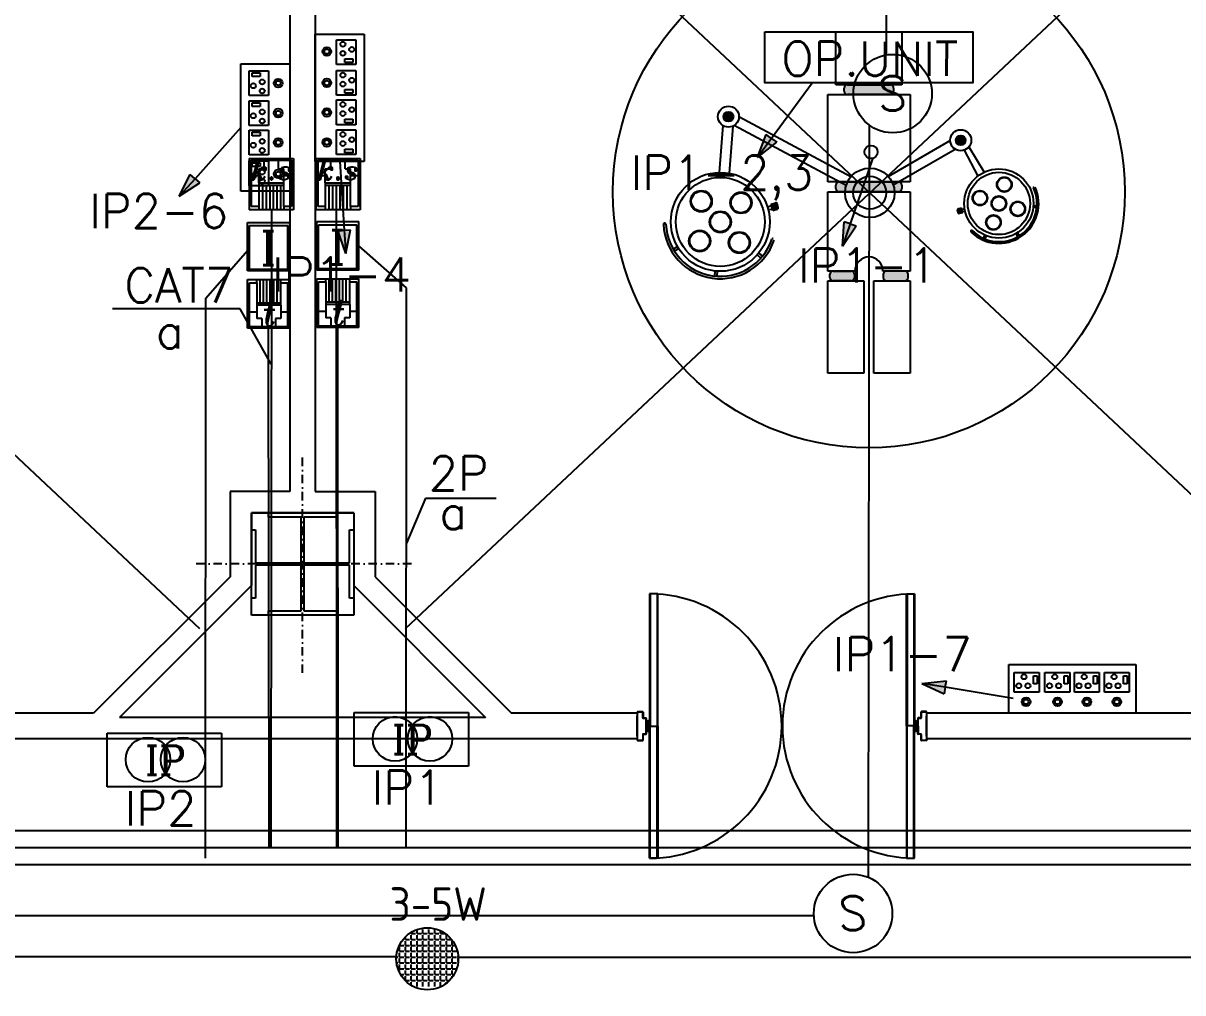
# Model space of a CAD drawing. Header units: inches. Extents: x 567429 to 582707, y 126347 to 133675.
# Drawn here: x 571529 to 572209, y 128789 to 129357 of the extents above; entities that cross this region are included whole.
import ezdxf
from ezdxf.enums import TextEntityAlignment as Align

# ---------------------------------------------------------------- set-up
doc = ezdxf.new("R2010")
doc.units = ezdxf.units.IN
doc.header["$MEASUREMENT"] = 0
doc.linetypes.add('DASHDOT2', pattern=[0.5, 0.25, -0.125, 0, -0.125])
for name, color, linetype in [('COMPUTER', 3, 'Continuous'), ('COMPUTER WIRE', 4, 'Continuous'), ('Door', 1, 'Continuous'), ('ELECT', 3, 'Continuous'), ('FIRE', 3, 'Continuous'), ('FIRE WIRE', 4, 'Continuous'), ('L.C C.T', 5, 'Continuous'), ('mobl', 11, 'Continuous'), ('SOCKET', 3, 'Continuous'), ('SOCKET WIRE', 4, 'Continuous'), ('SOTOON', 2, 'Continuous'), ('SOUND', 3, 'Continuous'), ('SOUND WIRE', 4, 'Continuous'), ('TEL', 3, 'Continuous'), ('TEL WIRE', 4, 'Continuous'), ('wall kanaf', 4, 'Continuous')]:
    doc.layers.add(name, color=color, linetype=linetype)
doc.styles.add('2floorplan$0$style1', font='romans.shx', dxfattribs={"height": 40})
doc.styles.add('ISOCP', font='isocp.shx')
doc.styles.add('ITALICT', font='italict', dxfattribs={"height": 22.5})
doc.styles.add('ROMANC', font='ROMANC.shx')
doc.styles.add('ROMANS', font='romans.shx')

# ---------------------------------------------------------------- blocks, each defined once
blk = doc.blocks.new('trans(IP)')
at = {"layer": 'SOCKET', "color": 3}
for p, q in [((-31.46, -16), (-31.46, 15.5)), ((-31.46, 15.5), (35.54, 15.5)), ((35.54, 15.5), (35.54, -16)), ((35.54, -16), (-31.46, -16))]:
    blk.add_line(p, q, dxfattribs=at)
for centre in [(-7.46, 0), (13.04, 0)]:
    blk.add_circle(centre, 13.04, dxfattribs=at)
at = {"layer": 'SOCKET', "color": 2, "style": 'ROMANC'}
blk.add_text('IP', height=17, dxfattribs=at).set_placement((-9.13, -8.91))
blk = doc.blocks.new('OP.S')
at = {"layer": 'SOCKET', "lineweight": -2, "ltscale": 2}
for p, q in [((-53.79, 0), (53.79, 0)), ((-53.79, -41.25), (-53.79, 0)), ((53.79, 0), (53.79, -41.25)), ((53.79, -41.25), (-53.79, -41.25))]:
    blk.add_line(p, q, dxfattribs=at)
at = {"layer": 'SOCKET', "color": 2, "lineweight": -2, "ltscale": 2}
for p, q in [((-49.21, -6.9), (-28.24, -6.9)), ((-49.21, -23.3), (-49.21, -6.9)), ((-33, -9.48), (-29.88, -9.48)), ((-33, -16.21), (-33, -9.48)), ((-29.88, -9.48), (-29.88, -16.21)), ((-28.24, -6.9), (-28.24, -23.3)), ((-23.19, -6.9), (-2.22, -6.9)), ((-23.19, -23.3), (-23.19, -6.9)), ((-6.97, -9.48), (-3.86, -9.48)), ((-6.97, -16.21), (-6.97, -9.48)), ((-3.86, -9.48), (-3.86, -16.21)), ((-2.22, -6.9), (-2.22, -23.3)), ((1.69, -6.9), (22.66, -6.9)), ((1.69, -23.3), (1.69, -6.9)), ((17.9, -9.48), (21.02, -9.48)), ((17.9, -16.21), (17.9, -9.48)), ((21.02, -9.48), (21.02, -16.21)), ((22.66, -6.9), (22.66, -23.3)), ((27.04, -6.9), (48, -6.9)), ((27.04, -23.3), (27.04, -6.9)), ((43.25, -9.48), (46.36, -9.48)), ((43.25, -16.21), (43.25, -9.48)), ((46.36, -9.48), (46.36, -16.21)), ((48, -6.9), (48, -23.3)), ((-29.88, -16.21), (-33, -16.21)), ((-3.86, -16.21), (-6.97, -16.21)), ((21.02, -16.21), (17.9, -16.21)), ((46.36, -16.21), (43.25, -16.21)), ((-28.24, -23.3), (-49.21, -23.3)), ((-2.22, -23.3), (-23.19, -23.3)), ((22.66, -23.3), (1.69, -23.3)), ((48, -23.3), (27.04, -23.3))]:
    blk.add_line(p, q, dxfattribs=at)
for centre, radius in [((-40.92, -10.38), 2.11), ((-14.9, -10.38), 2.11), ((9.97, -10.38), 2.11), ((35.32, -10.38), 2.11), ((-45.33, -17.95), 2.11), ((-37.65, -17.95), 2.11), ((-19.31, -17.95), 2.11), ((-11.63, -17.95), 2.11), ((5.57, -17.95), 2.11), ((13.25, -17.95), 2.11), ((30.92, -17.95), 2.11), ((38.6, -17.95), 2.11), ((-39.22, -31.56), 3.68), ((-12.65, -31.56), 3.68), ((12.32, -31.56), 3.68), ((37.62, -31.56), 3.68), ((-39.22, -31.56), 2.04), ((-12.64, -31.56), 2.04), ((12.22, -31.56), 2.04), ((37.62, -31.56), 2.04)]:
    blk.add_circle(centre, radius, dxfattribs=at)
blk = doc.blocks.new('FELESH')
at = {"layer": 'ELECT', "ltscale": 5}
for points in [[(5.31, 6.5), (3.03, 7.97), (-0.07, -1.84)], [(5.31, 6.5), (3.03, 7.97), (-0.07, -1.84)], [(5.31, 6.5), (7.58, 5.03), (-0.07, -1.84)], [(5.31, 6.5), (7.58, 5.03), (-0.07, -1.84)]]:
    blk.add_hatch(color=4, dxfattribs=at).paths.add_polyline_path(points)
at = {"layer": 'ELECT', "color": 4, "ltscale": 5}
for p, q in [((20.97, 30.75), (5.31, 6.5)), ((5.31, 6.5), (-0.07, -1.84))]:
    blk.add_line(p, q, dxfattribs=at)
at = {"layer": 'ELECT', "color": 4}
for p, q in [((-0.07, -1.84), (3.03, 7.97)), ((-0.07, -1.84), (7.58, 5.03)), ((-0.07, -1.84), (7.58, 5.03)), ((5.31, 6.5), (3.03, 7.97)), ((5.31, 6.5), (7.58, 5.03))]:
    blk.add_line(p, q, dxfattribs=at)
blk = doc.blocks.new('OP.UNIT')
at = {"layer": 'SOCKET'}
blk.add_lwpolyline([(-0.6092, 0.2991), (0.6092, 0.2991), (0.6092, 0), (-0.6092, 0)], close=True, dxfattribs=at)
at = {"layer": 'SOCKET', "color": 2, "ltscale": 5, "style": 'ROMANS'}
blk.add_text('OP.UNIT', height=0.2, rotation=359.95776, dxfattribs=at).set_placement((0.0056, -0.0178), align=Align.BOTTOM_CENTER)
blk = doc.blocks.new('INTERCOME')
at = {"layer": 'TEL', "ltscale": 7}
for p, q in [((-12.34, -3.65), (12.34, -3.65)), ((-12.34, -32.12), (-12.34, -3.65)), ((-11.21, -31.36), (-11.21, -5.53)), ((-11.21, -5.53), (11.21, -5.53)), ((11.21, -31.36), (11.21, -5.53)), ((12.34, -32.12), (12.34, -3.65)), ((12.34, -32.12), (-12.34, -32.12)), ((11.21, -31.36), (-11.21, -31.36))]:
    blk.add_line(p, q, dxfattribs=at)
at = {"layer": 'TEL', "color": 2, "ltscale": 7, "style": 'ROMANC'}
blk.add_text('I', height=20, dxfattribs=at).set_placement((-0.22, -18.73), align=Align.MIDDLE)
blk = doc.blocks.new('TEL SOCKET')
at = {"layer": 'TEL', "ltscale": 7}
for p, q in [((-12.09, -5.98), (12.09, -5.98)), ((-12.09, -33.87), (-12.09, -5.98)), ((-6.87, -7.82), (-6.87, -5.98)), ((6.9, -7.82), (6.9, -5.98)), ((12.09, -33.87), (12.09, -5.98)), ((-10.98, -33.13), (-10.98, -7.82)), ((-10.98, -7.82), (-6.87, -7.82)), ((-6.87, -7.82), (-6.87, -28.41)), ((6.9, -7.82), (10.98, -7.82)), ((6.91, -20.71), (6.9, -7.82)), ((10.98, -33.13), (10.98, -7.82)), ((-6.87, -19.24), (6.91, -19.24)), ((-6.87, -24.69), (-10.98, -24.69)), ((6.91, -20.71), (-6.87, -20.71)), ((6.91, -20.71), (6.91, -28.41)), ((10.98, -24.7), (6.91, -24.7)), ((10.98, -33.13), (-10.98, -33.13)), ((-3.94, -28.41), (-6.87, -28.41)), ((-3.94, -28.41), (-3.94, -33.13)), ((6.91, -28.41), (3.94, -28.41)), ((3.94, -28.41), (3.94, -33.13)), ((12.09, -33.87), (-12.09, -33.87))]:
    blk.add_line(p, q, dxfattribs=at)
at = {"layer": 'TEL', "color": 30, "ltscale": 7}
for p, q in [((-4.92, -19.24), (-4.92, -5.98)), ((-2.96, -19.24), (-2.96, -5.98)), ((-1.01, -19.24), (-1.01, -5.98)), ((0.95, -19.24), (0.95, -5.98)), ((2.9, -19.24), (2.9, -5.98)), ((4.86, -19.24), (4.86, -5.98))]:
    blk.add_line(p, q, dxfattribs=at)
at = {"layer": 'TEL', "color": 2, "ltscale": 7, "style": 'ITALICT'}
blk.add_text('t', height=14, dxfattribs=at).set_placement((-0.12, -25.67), align=Align.MIDDLE)
blk = doc.blocks.new('SPEAKER 3-5 W')
at = {"layer": 'SOUND', "color": 30, "lineweight": -2}
for p, q in [((-4.43, 6.16), (-4.32, 6.16)), ((-3.93, 6.16), (-3.93, 6.5)), ((-3.93, 6.16), (-2.89, 6.16)), ((-3.93, 4.73), (-3.93, 5.77)), ((-2.49, 6.16), (-2.49, 7.17)), ((-2.49, 6.16), (-1.45, 6.16)), ((-2.49, 4.73), (-2.49, 5.77)), ((-1.06, 6.16), (-1.06, 7.21)), ((-1.06, 6.16), (-0.01, 6.16)), ((-1.06, 4.73), (-1.06, 5.77)), ((0.38, 6.16), (0.38, 7.21)), ((0.38, 6.16), (1.42, 6.16)), ((0.38, 4.73), (0.38, 5.77)), ((1.82, 6.16), (1.82, 7.21)), ((1.82, 6.16), (2.86, 6.16)), ((1.82, 4.73), (1.82, 5.77)), ((3.25, 6.16), (3.25, 6.86)), ((3.25, 6.16), (4.3, 6.16)), ((3.25, 4.73), (3.25, 5.77)), ((4.69, 4.73), (4.69, 5.77)), ((-6.8, 3.29), (-6.8, 3.37)), ((-6.8, 3.29), (-5.76, 3.29)), ((-6.8, 1.86), (-6.8, 2.9)), ((-5.94, 4.73), (-5.76, 4.73)), ((-5.37, 4.73), (-5.37, 5.37)), ((-5.37, 4.73), (-4.32, 4.73)), ((-5.37, 3.29), (-5.37, 4.34)), ((-5.37, 3.29), (-4.32, 3.29)), ((-5.37, 1.86), (-5.37, 2.9)), ((-3.93, 4.73), (-2.89, 4.73)), ((-3.93, 3.29), (-3.93, 4.34)), ((-3.93, 3.29), (-2.89, 3.29)), ((-3.93, 1.86), (-3.93, 2.9)), ((-2.49, 4.73), (-1.45, 4.73)), ((-2.49, 3.29), (-2.49, 4.34)), ((-2.49, 3.29), (-1.45, 3.29)), ((-2.49, 1.86), (-2.49, 2.9)), ((-1.06, 4.73), (-0.01, 4.73)), ((-1.06, 3.29), (-1.06, 4.34)), ((-1.06, 3.29), (-0.01, 3.29)), ((-1.06, 1.86), (-1.06, 2.9)), ((0.38, 4.73), (1.42, 4.73)), ((0.38, 3.29), (0.38, 4.34)), ((0.38, 3.29), (1.42, 3.29)), ((0.38, 1.86), (0.38, 2.9)), ((1.82, 4.73), (2.86, 4.73)), ((1.82, 3.29), (1.82, 4.34)), ((1.82, 3.29), (2.86, 3.29)), ((1.82, 1.86), (1.82, 2.9)), ((3.25, 4.73), (4.3, 4.73)), ((3.25, 3.29), (3.25, 4.34)), ((3.25, 3.29), (4.3, 3.29)), ((3.25, 1.86), (3.25, 2.9)), ((4.69, 4.73), (5.73, 4.73)), ((4.69, 3.29), (4.69, 4.34)), ((4.69, 3.29), (5.73, 3.29)), ((4.69, 1.86), (4.69, 2.9)), ((6.12, 3.29), (6.12, 4.34)), ((6.12, 3.29), (6.84, 3.29)), ((6.12, 1.86), (6.12, 2.9)), ((-7.58, 0.42), (-7.19, 0.42)), ((-7.36, 1.86), (-7.19, 1.86)), ((-6.8, 1.86), (-5.76, 1.86)), ((-6.8, 0.42), (-6.8, 1.46)), ((-6.8, 0.42), (-5.76, 0.42)), ((-6.8, -1.02), (-6.8, 0.03)), ((-5.37, 1.86), (-4.32, 1.86)), ((-5.37, 0.42), (-5.37, 1.46)), ((-5.37, 0.42), (-4.32, 0.42)), ((-5.37, -1.02), (-5.37, 0.03)), ((-3.93, 1.86), (-2.89, 1.86)), ((-3.93, 0.42), (-3.93, 1.46)), ((-3.93, 0.42), (-2.89, 0.42)), ((-3.93, -1.02), (-3.93, 0.03)), ((-2.49, 1.86), (-1.45, 1.86)), ((-2.49, 0.42), (-2.49, 1.46)), ((-2.49, 0.42), (-1.45, 0.42)), ((-2.49, -1.02), (-2.49, 0.03)), ((-1.06, 1.86), (-0.01, 1.86)), ((-1.06, 0.42), (-1.06, 1.46)), ((-1.06, 0.42), (-0.01, 0.42)), ((-1.06, -1.02), (-1.06, 0.03)), ((0.38, 1.86), (1.42, 1.86)), ((0.38, 0.42), (0.38, 1.46)), ((0.38, 0.42), (1.42, 0.42)), ((0.38, -1.02), (0.38, 0.03)), ((1.82, 1.86), (2.86, 1.86)), ((1.82, 0.42), (1.82, 1.46)), ((1.82, 0.42), (2.86, 0.42)), ((1.82, -1.02), (1.82, 0.03)), ((3.25, 1.86), (4.3, 1.86)), ((3.25, 0.42), (3.25, 1.46)), ((3.25, 0.42), (4.3, 0.42)), ((3.25, -1.02), (3.25, 0.03)), ((4.69, 1.86), (5.73, 1.86)), ((4.69, 0.42), (4.69, 1.46)), ((4.69, 0.42), (5.73, 0.42)), ((4.69, -1.02), (4.69, 0.03)), ((6.12, 1.86), (7.17, 1.86)), ((6.12, 0.42), (6.12, 1.46)), ((6.12, 0.42), (7.17, 0.42)), ((6.12, -1.02), (6.12, 0.03)), ((7.56, 0.42), (7.56, 0.69)), ((7.56, 0.42), (7.58, 0.42)), ((7.56, -0.69), (7.56, 0.03)), ((-7.52, -1.02), (-7.19, -1.02)), ((-6.8, -1.02), (-5.76, -1.02)), ((-6.8, -2.45), (-6.8, -1.41)), ((-6.8, -2.45), (-5.76, -2.45)), ((-5.37, -1.02), (-4.32, -1.02)), ((-5.37, -2.45), (-5.37, -1.41)), ((-5.37, -2.45), (-4.32, -2.45)), ((-3.93, -1.02), (-2.89, -1.02)), ((-3.93, -2.45), (-3.93, -1.41)), ((-3.93, -2.45), (-2.89, -2.45)), ((-2.49, -1.02), (-1.45, -1.02)), ((-2.49, -2.45), (-2.49, -1.41)), ((-2.49, -2.45), (-1.45, -2.45)), ((-1.06, -1.02), (-0.01, -1.02)), ((-1.06, -2.45), (-1.06, -1.41)), ((-1.06, -2.45), (-0.01, -2.45)), ((0.38, -1.02), (1.42, -1.02)), ((0.38, -2.45), (0.38, -1.41)), ((0.38, -2.45), (1.42, -2.45)), ((1.82, -1.02), (2.86, -1.02)), ((1.82, -2.45), (1.82, -1.41)), ((1.82, -2.45), (2.86, -2.45)), ((3.25, -1.02), (4.3, -1.02)), ((3.25, -2.45), (3.25, -1.41)), ((3.25, -2.45), (4.3, -2.45)), ((4.69, -1.02), (5.73, -1.02)), ((4.69, -2.45), (4.69, -1.41)), ((4.69, -2.45), (5.73, -2.45)), ((6.12, -1.02), (7.17, -1.02)), ((6.12, -2.45), (6.12, -1.41)), ((6.12, -2.45), (7.17, -2.45)), ((-6.8, -3.37), (-6.8, -2.85)), ((-6.52, -3.89), (-5.76, -3.89)), ((-5.37, -3.89), (-5.37, -2.85)), ((-5.37, -3.89), (-4.32, -3.89)), ((-5.37, -5.33), (-5.37, -4.28)), ((-5.37, -5.33), (-4.32, -5.33)), ((-3.93, -3.89), (-3.93, -2.85)), ((-3.93, -3.89), (-2.89, -3.89)), ((-3.93, -5.33), (-3.93, -4.28)), ((-3.93, -5.33), (-2.89, -5.33)), ((-2.49, -3.89), (-2.49, -2.85)), ((-2.49, -3.89), (-1.45, -3.89)), ((-2.49, -5.33), (-2.49, -4.28)), ((-2.49, -5.33), (-1.45, -5.33)), ((-1.06, -3.89), (-1.06, -2.85)), ((-1.06, -3.89), (-0.01, -3.89)), ((-1.06, -5.33), (-1.06, -4.28)), ((-1.06, -5.33), (-0.01, -5.33)), ((0.38, -3.89), (0.38, -2.85)), ((0.38, -3.89), (1.42, -3.89)), ((0.38, -5.33), (0.38, -4.28)), ((0.38, -5.33), (1.42, -5.33)), ((1.82, -3.89), (1.82, -2.85)), ((1.82, -3.89), (2.86, -3.89)), ((1.82, -5.33), (1.82, -4.28)), ((1.82, -5.33), (2.86, -5.33)), ((3.25, -3.89), (3.25, -2.85)), ((3.25, -3.89), (4.3, -3.89)), ((3.25, -5.33), (3.25, -4.28)), ((3.25, -5.33), (4.3, -5.33)), ((4.69, -3.89), (4.69, -2.85)), ((4.69, -3.89), (5.73, -3.89)), ((4.69, -5.33), (4.69, -4.28)), ((4.69, -5.33), (5.41, -5.33)), ((6.12, -3.89), (6.12, -2.85)), ((6.12, -3.89), (6.52, -3.89)), ((6.12, -4.49), (6.12, -4.28)), ((-3.93, -6.5), (-3.93, -5.72)), ((-2.49, -6.76), (-2.49, -5.72)), ((-1.06, -6.76), (-1.06, -5.72)), ((0.38, -6.76), (0.38, -5.72)), ((1.82, -6.76), (1.82, -5.72)), ((3.25, -6.76), (3.25, -5.72)), ((4.69, -5.97), (4.69, -5.72))]:
    blk.add_line(p, q, dxfattribs=at)
at = {"layer": 'SOUND', "color": 3, "lineweight": -2}
blk.add_ellipse((0, 0), major_axis=(-5.37, 5.37), ratio=1, start_param=3.926991, end_param=10.210176, dxfattribs=at)
at = {"layer": 'SOUND', "color": 2, "style": 'ISOCP'}
blk.add_text('3-5W', height=8.226, dxfattribs=at).set_placement((2.66, 13.42), align=Align.MIDDLE)
blk = doc.blocks.new('KEY.S')
at = {"layer": 'COMPUTER', "ltscale": 200}
for p, q in [((-35.1, 81), (-35.1, 0)), ((-35.1, 81), (35.1, 81)), ((-31.9, 78.8), (31.9, 78.8)), ((-31.9, 78.8), (-31.9, 5.4)), ((-11.4, 65.1), (-11.4, 78.8)), ((11.4, 65.1), (11.4, 78.8)), ((31.9, 78.8), (31.9, 5.4)), ((35.1, 81), (35.1, 0)), ((-20.1, 42.8), (-20.1, 65.1)), ((-20.1, 65.1), (-11.4, 65.1)), ((11.4, 65.1), (19.9, 65.1)), ((19.9, 5.4), (19.9, 65.1)), ((-31.9, 54.3), (-20.1, 54.3)), ((-20.1, 42.8), (-20, 5.4)), ((-20.1, 42.8), (19.9, 42.8)), ((19.9, 38.5), (-20.1, 38.5)), ((19.9, 54.3), (31.9, 54.3)), ((35.1, 0), (-35.1, 0)), ((-20, 5.4), (-31.9, 5.4)), ((-20, 5.4), (-20, 0)), ((31.9, 5.4), (19.9, 5.4)), ((19.9, 5.4), (19.9, 0))]:
    blk.add_line(p, q, dxfattribs=at)
at = {"layer": 'COMPUTER', "color": 30}
for p, q in [((-14.1, 38.5), (-14.1, 0)), ((-8.4, 38.5), (-8.4, 0)), ((-2.7, 38.5), (-2.7, 0)), ((2.9, 38.5), (2.9, 0)), ((8.6, 38.5), (8.6, 0)), ((14.3, 38.5), (14.3, 0))]:
    blk.add_line(p, q, dxfattribs=at)
at = {"layer": 'COMPUTER', "color": 2, "style": 'ITALICT'}
blk.add_text('k.s', height=30.48, dxfattribs=at).set_placement((-0.5, 62.6), align=Align.MIDDLE)
blk = doc.blocks.new('S&H')
at = {"layer": 'FIRE'}
blk.add_circle((0, 0), 22.99, dxfattribs=at)
at = {"layer": 'FIRE', "color": 2, "style": 'ROMANS'}
blk.add_text('S', height=20, dxfattribs=at).set_placement((-0.14, 0.2), align=Align.MIDDLE)

msp = doc.modelspace()

# ---------------------------------------------------------------- hatches: boundary and pattern name
at = {"layer": 'mobl'}
h = msp.add_hatch(color=15, dxfattribs=at)
h.paths.add_polyline_path([(572047.9, 129208.09, -0.414214), (572045.97, 129206.16), (572035.34, 129206.16, -0.414214), (572033.41, 129208.09), (572033.41, 129210.03, -0.414214), (572035.34, 129211.96), (572045.97, 129211.96, -0.414214), (572047.9, 129210.03)])
h.paths.add_polyline_path([(572016.51, 129210.03), (572016.51, 129208.09, -0.414214), (572014.58, 129206.16), (572003.95, 129206.16, -0.414214), (572002.02, 129208.09), (572002.02, 129210.03, -0.414214), (572003.95, 129211.96), (572014.58, 129211.96, -0.414214)])
h.paths.add_polyline_path([(572044.28, 129260.26, -0.414214), (572042.35, 129258.33), (572007.57, 129258.33, -0.414214), (572005.64, 129260.26), (572005.64, 129262.2, -0.414214), (572007.57, 129264.13), (572042.35, 129264.13, -0.414214), (572044.28, 129262.2)])
h.paths.add_polyline_path([(572039.45, 129317.26, -0.414214), (572037.52, 129315.33), (572012.4, 129315.33, -0.414214), (572010.47, 129317.26), (572010.47, 129319.19, -0.414214), (572012.4, 129321.13), (572037.52, 129321.13, -0.414214), (572039.45, 129319.19)])
for points in [[(571943.67, 129299.74, -1), (571941.61, 129305.08, -1)], [(572079.8, 129285.91, -1), (572077.74, 129291.26, -1)], [(572084.77, 129234.9, -0.450393), (572084.82, 129235.71, -0.343104), (572085.48, 129235.63, 0.830172), (572121.5, 129260.67, -0.343104), (572121.66, 129261.32, -0.450393), (572122.43, 129261.07, -0.829703)], [(571968.67, 129247.5), (571967.61, 129251.22), (571970.18, 129251.95, -0.387688), (571971.11, 129251.48, -0.022855), (571971.14, 129251.42), (571971.77, 129249.19, -0.414214), (571971.24, 129248.23)], [(572077.92, 129245.71, -0.36251), (572077.31, 129246.05, -0.044953), (572077.28, 129246.14), (572076.98, 129247.73, -0.50005), (572077.56, 129248.37, 0.071108), (572077.41, 129248.37), (572079.25, 129248.72), (572079.75, 129246.06)], [(571904.56, 129239.28, -0.450393), (571905.39, 129240.08, -0.343104), (571906.01, 129239.36, 0.830172), (571968.05, 129230.52, -0.343104), (571968.85, 129231.04, -0.450393), (571969.42, 129230.04, -0.829703)]]:
    msp.add_hatch(color=15, dxfattribs=at).paths.add_polyline_path(points)
h = msp.add_hatch(color=15, dxfattribs=at)
h.paths.add_polyline_path([(572102.75, 129266.72, -1), (572105.92, 129258.52, -1)])
h.paths.add_polyline_path([(572105.8, 129258.83, 1.000002), (572102.87, 129266.4, 1.000002)], flags=16)
h = msp.add_hatch(color=15, dxfattribs=at)
h.paths.add_polyline_path([(571928.93, 129247, -1), (571924.41, 129258.72, -1)])
h.paths.add_polyline_path([(571924.58, 129258.27, 1), (571928.76, 129247.45, 1)], flags=16)
h = msp.add_hatch(color=15, dxfattribs=at)
h.paths.add_polyline_path([(571952.23, 129246.08, -1), (571947.71, 129257.79, -1)])
h.paths.add_polyline_path([(571947.88, 129257.34, 1), (571952.06, 129246.53, 1)], flags=16)
h = msp.add_hatch(color=15, dxfattribs=at)
h.paths.add_polyline_path([(572088.47, 129258.81, -1), (572091.64, 129250.61, -1)])
h.paths.add_polyline_path([(572091.51, 129250.93, 1.000002), (572088.59, 129258.5, 1.000002)], flags=16)
h = msp.add_hatch(color=15, dxfattribs=at)
h.paths.add_polyline_path([(572092.89, 129230.79, -0.011368), (572091.96, 129231.19), (572092.8, 129233.03, 0.012506), (572093.73, 129232.64)])
h.paths.add_polyline_path([(572113.08, 129232.67, -0.010607), (572112.27, 129232.18), (572111.22, 129233.92, 0.011668), (572112.03, 129234.41)])
h.paths.add_polyline_path([(572121.31, 129249.29, 0.012506), (572121.4, 129250.3), (572123.42, 129250.18, -0.011368), (572123.34, 129249.17)])
h = msp.add_hatch(color=15, dxfattribs=at)
h.paths.add_polyline_path([(572099.56, 129255.63, -1), (572102.73, 129247.42, -1)])
h.paths.add_polyline_path([(572102.61, 129247.74, 1.000002), (572099.68, 129255.31, 1.000002)], flags=16)
h = msp.add_hatch(color=15, dxfattribs=at)
h.paths.add_polyline_path([(572110.65, 129252.44, -1), (572113.82, 129244.24, -1)])
h.paths.add_polyline_path([(572113.7, 129244.55, 1.000002), (572110.78, 129252.12, 1.000002)], flags=16)
h = msp.add_hatch(color=15, dxfattribs=at)
h.paths.add_polyline_path([(571940.12, 129234.89, -1), (571935.6, 129246.61, -1)])
h.paths.add_polyline_path([(571935.77, 129246.16, 1), (571939.95, 129235.34, 1)], flags=16)
h = msp.add_hatch(color=15, dxfattribs=at)
h.paths.add_polyline_path([(572096.37, 129244.53, -1), (572099.54, 129236.33, -1)])
h.paths.add_polyline_path([(572099.42, 129236.65, 1.000002), (572096.5, 129244.22, 1.000002)], flags=16)
h = msp.add_hatch(color=15, dxfattribs=at)
h.paths.add_polyline_path([(571928.01, 129223.7, -1), (571923.48, 129235.42, -1)])
h.paths.add_polyline_path([(571923.66, 129234.97, 1), (571927.83, 129224.15, 1)], flags=16)
h = msp.add_hatch(color=15, dxfattribs=at)
h.paths.add_polyline_path([(571951.31, 129222.78, -1), (571946.78, 129234.49, -1)])
h.paths.add_polyline_path([(571946.96, 129234.04, 1), (571951.13, 129223.23, 1)], flags=16)
h = msp.add_hatch(color=15, dxfattribs=at)
h.paths.add_polyline_path([(571959.44, 129221.4, 0.012506), (571960.38, 129222.5), (571962.63, 129220.68, -0.011368), (571961.69, 129219.57)])
h.paths.add_polyline_path([(571934.94, 129211.91, 0.011668), (571936.29, 129211.81), (571936.07, 129208.92, -0.010607), (571934.72, 129209.02)])
h.paths.add_polyline_path([(571911.04, 129223.5, -0.011368), (571910.29, 129224.74), (571912.79, 129226.19, 0.012506), (571913.55, 129224.96)])

# ---------------------------------------------------------------- linework, layer by layer
at = {"layer": 'COMPUTER', "color": 30, "ltscale": 7}
for p, q in [((571656.4, 129189.86), (571581.54, 129189.86)), ((571674.64, 129157.45), (571656.4, 129189.86))]:
    msp.add_line(p, q, dxfattribs=at)
at = {"layer": 'COMPUTER WIRE'}
for p, q in [((571674.73, 129247.81), (571674.38, 128874)), ((571712.69, 129247.81), (571712.87, 128874))]:
    msp.add_line(p, q, dxfattribs=at)
at = {"layer": 'Door', "color": 15, "ltscale": 8}
for p, q in [((571896.41, 129022.71), (571896.41, 128945.29)), ((571901.18, 129022.71), (571896.41, 129022.71)), ((571896.84, 129022.71), (571896.84, 128945.29)), ((571900.76, 129022.71), (571900.76, 128945.29)), ((571901.18, 128945.29), (571901.18, 129022.71)), ((572046.91, 128945.34), (572046.91, 129022.77)), ((572046.91, 129022.77), (572051.68, 129022.77)), ((572047.34, 129022.77), (572047.34, 128945.34)), ((572051.26, 129022.77), (572051.26, 128945.34)), ((572051.68, 129022.77), (572051.68, 128945.34)), ((571896.41, 128945.29), (571901.18, 128945.29)), ((571896.41, 128867.87), (571896.41, 128945.29)), ((571896.41, 128945.29), (571901.18, 128945.29)), ((571896.84, 128867.87), (571896.84, 128945.29)), ((571900.76, 128867.87), (571900.76, 128945.29)), ((571901.18, 128945.29), (571901.18, 128867.87)), ((572051.68, 128945.34), (572046.91, 128945.34)), ((572051.68, 128945.34), (572046.91, 128945.34)), ((572046.91, 128945.34), (572046.91, 128867.92)), ((572047.34, 128867.92), (572047.34, 128945.34)), ((572051.26, 128867.92), (572051.26, 128945.34)), ((572051.68, 128867.92), (572051.68, 128945.34)), ((571901.18, 128867.87), (571896.41, 128867.87)), ((572046.91, 128867.92), (572051.68, 128867.92))]:
    msp.add_line(p, q, dxfattribs=at)
at = {"layer": 'Door', "color": 15}
for p, q in [((571889.2, 128952.81), (571889.2, 128953.45)), ((571889.38, 128952.81), (571889.2, 128952.81)), ((571889.2, 128939.29), (571889.2, 128951.29)), ((571889.38, 128953.45), (571889.38, 128952.81)), ((571889.47, 128953.72), (571892.32, 128953.72)), ((571892.32, 128953.54), (571889.47, 128953.54)), ((571892.41, 128950.1), (571892.41, 128953.45)), ((571892.59, 128953.45), (571892.59, 128950.1)), ((572055.5, 128953.5), (572055.5, 128950.15)), ((572055.68, 128950.15), (572055.68, 128953.5)), ((572058.62, 128953.77), (572055.77, 128953.77)), ((572055.77, 128953.59), (572058.62, 128953.59)), ((572058.72, 128953.5), (572058.72, 128952.87)), ((572058.72, 128952.87), (572058.9, 128952.87)), ((572058.72, 128939.29), (572058.72, 128951.29)), ((572058.9, 128952.87), (572058.9, 128953.5)), ((571892.68, 128950.01), (571894.23, 128950.01)), ((571894.23, 128949.83), (571892.68, 128949.83)), ((571894.32, 128945.24), (571894.32, 128949.74)), ((571894.32, 128945.24), (571894.32, 128940.74)), ((571894.5, 128949.74), (571894.5, 128945.24)), ((571894.5, 128940.74), (571894.5, 128945.24)), ((571896.76, 128948.15), (571895.21, 128948.15)), ((572051.33, 128948.21), (572052.88, 128948.21)), ((572053.59, 128949.79), (572053.59, 128945.29)), ((572053.59, 128940.79), (572053.59, 128945.29)), ((572053.77, 128945.29), (572053.77, 128949.79)), ((572053.77, 128945.29), (572053.77, 128940.79)), ((572055.41, 128950.06), (572053.87, 128950.06)), ((572053.87, 128949.88), (572055.41, 128949.88)), ((571889.38, 128937.66), (571889.2, 128937.66)), ((571889.2, 128937.66), (571889.2, 128937.02)), ((571889.38, 128937.02), (571889.38, 128937.66)), ((571892.32, 128936.93), (571889.47, 128936.93)), ((571889.47, 128936.75), (571892.32, 128936.75)), ((571892.41, 128940.37), (571892.41, 128937.02)), ((571892.59, 128937.02), (571892.59, 128940.37)), ((571894.23, 128940.64), (571892.68, 128940.64)), ((571892.68, 128940.46), (571894.23, 128940.46)), ((571896.76, 128942.43), (571895.21, 128942.43)), ((571895.99, 128941.65), (571895.99, 128943.2)), ((572051.33, 128942.48), (572052.88, 128942.48)), ((572052.11, 128941.7), (572052.11, 128943.25)), ((572053.87, 128940.7), (572055.41, 128940.7)), ((572055.41, 128940.52), (572053.87, 128940.52)), ((572055.5, 128937.08), (572055.5, 128940.43)), ((572055.68, 128940.43), (572055.68, 128937.08)), ((572055.77, 128936.99), (572058.62, 128936.99)), ((572058.62, 128936.8), (572055.77, 128936.8)), ((572058.72, 128937.08), (572058.72, 128937.71)), ((572058.72, 128937.71), (572058.9, 128937.71)), ((572058.9, 128937.71), (572058.9, 128937.08))]:
    msp.add_line(p, q, dxfattribs=at)
at = {"layer": 'Door', "color": 15, "linetype": 'Continuous', "ltscale": 100}
for p, q in [((571894.5, 128947.41), (571895.56, 128947.41)), ((571894.5, 128943.17), (571894.5, 128947.41)), ((571894.61, 128947.3), (571895.46, 128947.3)), ((571894.61, 128943.27), (571894.61, 128947.3)), ((571895.46, 128947.3), (571895.46, 128943.27)), ((571895.56, 128947.41), (571895.56, 128942.43)), ((571895.56, 128947.41), (571895.78, 128947.41)), ((571895.56, 128947.41), (571895.56, 128943.17)), ((571895.78, 128947.41), (571895.78, 128942.79)), ((571895.88, 128942.84), (571895.88, 128947.74)), ((571895.99, 128948.93), (571895.99, 128947.38)), ((571896.09, 128942.84), (571896.09, 128947.74)), ((571896.2, 128945.02), (571896.2, 128947.79)), ((571896.41, 128945.02), (571896.2, 128945.02)), ((571896.41, 128948.15), (571896.41, 128945.02)), ((572051.68, 128948.21), (572051.68, 128945.08)), ((572051.68, 128945.08), (572051.9, 128945.08)), ((572051.9, 128945.08), (572051.9, 128947.84)), ((572052, 128942.89), (572052, 128947.8)), ((572052.11, 128948.99), (572052.11, 128947.44)), ((572052.21, 128942.89), (572052.21, 128947.8)), ((572052.32, 128947.46), (572052.32, 128942.85)), ((572052.53, 128947.46), (572052.32, 128947.46)), ((572052.53, 128947.46), (572052.53, 128942.48)), ((572053.59, 128947.46), (572052.53, 128947.46)), ((572052.53, 128947.46), (572052.53, 128943.22)), ((572053.49, 128947.36), (572052.64, 128947.36)), ((572052.64, 128947.36), (572052.64, 128943.33)), ((572053.49, 128943.33), (572053.49, 128947.36)), ((572053.59, 128943.22), (572053.59, 128947.46)), ((571895.56, 128943.17), (571894.5, 128943.17)), ((571895.46, 128943.27), (571894.61, 128943.27)), ((572052.53, 128943.22), (572053.59, 128943.22)), ((572052.64, 128943.33), (572053.49, 128943.33))]:
    msp.add_line(p, q, dxfattribs=at)
at = {"layer": 'Door', "color": 15, "ltscale": 8}
for centre, radius in [((571895.99, 128948.15), 0.424), ((571895.99, 128948.16), 0.298), ((572052.11, 128948.21), 0.424), ((572052.11, 128948.21), 0.298), ((571895.99, 128942.43), 0.424), ((571895.99, 128942.42), 0.298), ((572052.11, 128942.48), 0.424), ((572052.11, 128942.47), 0.298)]:
    msp.add_circle(centre, radius, dxfattribs=at)
at = {"layer": 'Door', "color": 15, "linetype": 'Continuous', "ltscale": 100}
for centre, start, end in [((571896.41, 128945.29), 270, 90), ((572051.68, 128945.34), 90, 270)]:
    msp.add_arc(centre, 77.42, start, end, dxfattribs=at)
at = {"layer": 'Door', "color": 15}
for centre, radius, start, end in [((571889.47, 128953.45), 0.272, 90, 180), ((571889.47, 128953.45), 0.0907, 90, 180), ((571892.32, 128953.45), 0.272, 360, 90), ((571892.32, 128953.45), 0.0907, 0, 90), ((572055.77, 128953.5), 0.272, 90, 180), ((572055.77, 128953.5), 0.0907, 90, 180), ((572058.62, 128953.5), 0.272, 0, 90), ((572058.62, 128953.5), 0.0907, 0, 90), ((571892.68, 128950.1), 0.272, 180, 270), ((571892.68, 128950.1), 0.0907, 180, 270), ((571894.23, 128949.74), 0.272, 0, 90), ((571894.23, 128949.74), 0.0907, 0, 90), ((572053.87, 128949.79), 0.272, 90, 180), ((572053.87, 128949.79), 0.0907, 90, 180), ((572055.41, 128950.15), 0.272, 270, 360), ((572055.41, 128950.15), 0.0907, 270, 360), ((571889.47, 128937.02), 0.272, 180, 270), ((571889.47, 128937.02), 0.0907, 180, 270), ((571892.32, 128937.02), 0.0907, 270, 0), ((571892.32, 128937.02), 0.272, 270, 0), ((571892.68, 128940.37), 0.272, 90, 180), ((571892.68, 128940.37), 0.0907, 90, 180), ((571894.23, 128940.74), 0.0907, 270, 0), ((571894.23, 128940.74), 0.272, 270, 360), ((572053.87, 128940.79), 0.272, 180, 270), ((572053.87, 128940.79), 0.0907, 180, 270), ((572055.41, 128940.43), 0.272, 0, 90), ((572055.41, 128940.43), 0.0907, 0, 90), ((572055.77, 128937.08), 0.272, 180, 270), ((572055.77, 128937.08), 0.0907, 180, 270), ((572058.62, 128937.08), 0.0907, 270, 360), ((572058.62, 128937.08), 0.272, 270, 360)]:
    msp.add_arc(centre, radius, start, end, dxfattribs=at)
at = {"layer": 'FIRE WIRE'}
for p, q in [((572034.93, 129648.96), (572035.04, 129338.56)), ((572024.8, 128856.59), (572025.36, 129297.31)), ((571992.75, 128834.01), (570906.81, 128834.01))]:
    msp.add_line(p, q, dxfattribs=at)
at = {"layer": 'L.C C.T', "color": 2, "ltscale": 7}
for p, q in [((574312.63, 128884), (569255.53, 128884)), ((574332.63, 128864), (570912.32, 128864))]:
    msp.add_line(p, q, dxfattribs=at)
at = {"layer": 'L.C C.T'}
msp.add_line((574322.63, 128874, 0), (570902.32, 128874), dxfattribs=at)
at = {"layer": 'mobl', "color": 15}
for p, q in [((571076.76, 129524.06), (571632.61, 129002.41)), ((571741.76, 129524.06), (572309.22, 128991.52)), ((571753.36, 129002.41), (572309.22, 129524.06)), ((572005.64, 129321.13), (572005.64, 129352.04)), ((572005.64, 129352.04), (572044.28, 129352.04)), ((572044.28, 129352.04), (572044.28, 129321.13)), ((572044.28, 129321.13), (572005.64, 129321.13)), ((572010.47, 129317.26), (572010.47, 129319.19)), ((572012.4, 129321.13), (572037.52, 129321.13)), ((572039.45, 129319.19), (572039.45, 129317.26)), ((572000.81, 129264.13), (572000.81, 129315.33)), ((572000.81, 129315.33), (572049.11, 129315.33)), ((572037.52, 129315.33), (572012.4, 129315.33)), ((572049.11, 129315.33), (572049.11, 129264.13)), ((571939.33, 129297.2), (571937.2, 129269.72)), ((572011.61, 129261.97), (571946.06, 129297.28)), ((572011.61, 129261.97), (571946.06, 129297.28)), ((572014.36, 129267.07), (571948.81, 129302.38)), ((571945.11, 129296.75), (571942.98, 129269.28)), ((572036.33, 129267.4), (572072.6, 129288.37)), ((572039.23, 129262.39), (572075.5, 129283.35)), ((572083.52, 129284.65), (572092.45, 129269.85)), ((572080.84, 129282.77), (572088.76, 129267.59)), ((571939.42, 129269.69), (571939.42, 129269.7)), ((571940.77, 129269.58), (571940.77, 129269.59)), ((572049.11, 129264.13), (572000.81, 129264.13)), ((572007.57, 129264.13), (572042.35, 129264.13)), ((572000.81, 129211.96), (572000.81, 129258.33)), ((572000.81, 129258.33), (572049.11, 129258.33)), ((572005.64, 129260.26), (572005.64, 129262.2)), ((572042.35, 129258.33), (572007.57, 129258.33)), ((572044.28, 129262.2), (572044.28, 129260.26)), ((572049.11, 129258.33), (572049.11, 129211.96)), ((571965.46, 129249.6), (571967.88, 129250.29)), ((571967.61, 129251.22), (571970.18, 129251.95)), ((571968.67, 129247.5), (571967.61, 129251.22)), ((571971.77, 129249.19), (571971.14, 129251.42)), ((572121.31, 129249.29), (572123.34, 129249.17)), ((572121.4, 129250.3), (572123.42, 129250.18)), ((571965.98, 129247.74), (571968.4, 129248.43)), ((571968.67, 129247.5), (571971.24, 129248.23)), ((572077.28, 129246.14), (572076.98, 129247.73)), ((572079.25, 129248.72), (572077.41, 129248.37)), ((572079.75, 129246.06), (572077.92, 129245.71)), ((572079.75, 129246.06), (572079.25, 129248.72)), ((572081.1, 129248.38), (572079.37, 129248.05)), ((572081.36, 129247.06), (572079.63, 129246.73)), ((571905.44, 129240.08), (571905.34, 129240.09)), ((572084.79, 129235.69), (572084.84, 129235.73)), ((572092.8, 129233.03), (572091.96, 129231.19)), ((572093.73, 129232.64), (572092.89, 129230.79)), ((572112.27, 129232.18), (572111.22, 129233.92)), ((572113.08, 129232.67), (572112.03, 129234.41)), ((571912.79, 129226.19), (571910.29, 129224.74)), ((571913.55, 129224.96), (571911.04, 129223.5)), ((571960.38, 129222.5), (571962.63, 129220.68)), ((571959.44, 129221.4), (571961.69, 129219.57)), ((571934.72, 129209.02), (571934.94, 129211.91)), ((571936.07, 129208.92), (571936.29, 129211.81)), ((572016.75, 129211.96), (572000.81, 129211.96)), ((572002.02, 129208.09), (572002.02, 129210.03)), ((572003.95, 129211.96), (572014.58, 129211.96)), ((572016.51, 129210.03), (572016.51, 129208.09)), ((572049.11, 129211.96), (572033.17, 129211.96)), ((572033.41, 129210.03), (572033.41, 129208.09)), ((572045.97, 129211.96), (572035.34, 129211.96)), ((572047.9, 129208.09), (572047.9, 129210.03)), ((572000.81, 129152.06), (572000.81, 129206.16)), ((572000.81, 129206.16), (572022.06, 129206.16)), ((572014.58, 129206.16), (572003.95, 129206.16)), ((572022.06, 129206.16), (572022.06, 129152.06)), ((572027.86, 129152.06), (572027.86, 129206.16)), ((572027.86, 129206.16), (572049.11, 129206.16)), ((572035.34, 129206.16), (572045.97, 129206.16)), ((572049.11, 129206.16), (572049.11, 129152.06)), ((572022.06, 129152.06), (572000.81, 129152.06)), ((572049.11, 129152.06), (572027.86, 129152.06))]:
    msp.add_line(p, q, dxfattribs=at)
for centre, radius in [((572024.96, 129258.33), 150), ((571942.64, 129302.41), 6.17), ((571942.64, 129302.41), 2.87), ((572078.77, 129288.59), 6.17), ((572078.77, 129288.59), 2.87), ((571937.86, 129240.75), 28.98), ((572025.49, 129257.79), 14.49), ((572101.15, 129251.52), 20.29), ((572101.15, 129251.52), 18.26), ((571937.86, 129240.75), 26.08), ((572025.49, 129257.79), 9.66), ((572104.33, 129262.62), 4.4), ((572104.33, 129262.62), 4.06), ((571926.67, 129252.86), 6.28), ((571926.67, 129252.86), 5.8), ((571949.97, 129251.93), 6.28), ((571949.97, 129251.93), 5.8), ((572090.05, 129254.71), 4.4), ((572090.05, 129254.71), 4.06), ((572101.15, 129251.52), 4.4), ((572101.15, 129251.52), 4.06), ((572112.24, 129248.34), 4.4), ((572112.24, 129248.34), 4.06), ((571937.86, 129240.75), 6.28), ((571937.86, 129240.75), 5.8), ((572097.96, 129240.43), 4.4), ((572097.96, 129240.43), 4.06), ((571925.75, 129229.56), 6.28), ((571925.75, 129229.56), 5.8), ((571949.04, 129228.64), 6.28), ((571949.04, 129228.64), 5.8)]:
    msp.add_circle(centre, radius, dxfattribs=at)
for centre, radius, start, end in [((572012.4, 129319.19), 1.93, 90, 180), ((572012.4, 129317.26), 1.93, 180, 270), ((572037.52, 129319.19), 1.93, 0, 90), ((572037.52, 129317.26), 1.93, 270, 360), ((572007.57, 129262.2), 1.93, 90, 180), ((572042.35, 129262.2), 1.93, 0, 90), ((572007.57, 129260.26), 1.93, 180, 270), ((572042.35, 129260.26), 1.93, 270, 0), ((572101.15, 129251.52), 23.33, 225.43207, 24.16229), ((572101.15, 129251.52), 22.32, 225.40024, 24.19412), ((572122, 129260.89), 0.541, 124.79718, 204.19412), ((571970.39, 129251.2), 0.773, 15.87236, 105.87236), ((571971.03, 129248.97), 0.773, 285.87236, 15.87236), ((572077.51, 129247.84), 0.541, 100.81393, 190.81393), ((572077.81, 129246.24), 0.541, 190.81393, 280.81393), ((571905.33, 129239.31), 0.773, 81.88911, 182.524), ((571937.86, 129240.75), 33.33, 182.524, 341.25422), ((571905.24, 129239.33), 0.773, 2.49217, 81.88911), ((571937.86, 129240.75), 31.88, 182.49217, 341.28605), ((572085.15, 129235.29), 0.541, 124.79718, 225.43207), ((572085.1, 129235.25), 0.541, 45.40024, 124.79718), ((571968.79, 129230.27), 0.773, 81.88911, 161.28605), ((572024.96, 129211.96), 8.21, 0, 180), ((572003.95, 129210.03), 1.93, 90, 180), ((572014.58, 129210.03), 1.93, 0, 90), ((572035.34, 129210.03), 1.93, 90, 180), ((572045.97, 129210.03), 1.93, 0, 90), ((572003.95, 129208.09), 1.93, 180, 270), ((572014.58, 129208.09), 1.93, 270, 360), ((572035.34, 129208.09), 1.93, 180, 270), ((572045.97, 129208.09), 1.93, 270, 360)]:
    msp.add_arc(centre, radius, start, end, dxfattribs=at)
at = {"layer": 'SOCKET WIRE'}
msp.add_circle((572026.22, 129281.7), 3.87, dxfattribs=at)
at = {"layer": 'SOTOON', "color": 15, "linetype": 'DASHDOT2', "ltscale": 20}
for p, q in [((571692.99, 128976.46), (571692.99, 129104.12)), ((571692.99, 128976.46), (571692.99, 129104.12)), ((571692.99, 128976.46), (571692.99, 129104.12)), ((571692.99, 128976.46), (571692.99, 129104.12)), ((571692.99, 128976.46), (571692.99, 129104.12)), ((571756.82, 129040.29), (571629.16, 129040.29)), ((571756.82, 129040.29), (571629.16, 129040.29)), ((571756.82, 129040.29), (571629.16, 129040.29)), ((571756.82, 129040.29), (571629.16, 129040.29)), ((571756.82, 129040.29), (571629.16, 129040.29))]:
    msp.add_line(p, q, dxfattribs=at)
at = {"layer": 'SOTOON', "color": 15}
for p, q in [((571662.99, 129070.29), (571722.99, 129070.29)), ((571662.99, 129010.29), (571662.99, 129070.29)), ((571662.99, 129070.29), (571722.99, 129070.29)), ((571662.99, 129010.29), (571662.99, 129070.29)), ((571662.99, 129070.29), (571722.99, 129070.29)), ((571662.99, 129010.29), (571662.99, 129070.29)), ((571662.99, 129070.29), (571722.99, 129070.29)), ((571662.99, 129010.29), (571662.99, 129070.29)), ((571662.99, 129070.29), (571722.99, 129070.29)), ((571662.99, 129010.29), (571662.99, 129070.29)), ((571672.99, 129067.79), (571672.99, 129070.29)), ((571672.99, 129070.29), (571712.99, 129070.29)), ((571672.99, 129070.29), (571712.99, 129070.29)), ((571672.99, 129067.79), (571672.99, 129070.29)), ((571672.99, 129067.79), (571672.99, 129070.29)), ((571672.99, 129070.29), (571712.99, 129070.29)), ((571672.99, 129070.29), (571712.99, 129070.29)), ((571672.99, 129067.79), (571672.99, 129070.29)), ((571672.99, 129070.29), (571712.99, 129070.29)), ((571672.99, 129067.79), (571672.99, 129070.29)), ((571692.24, 129067.79), (571672.99, 129067.79)), ((571692.24, 129067.79), (571672.99, 129067.79)), ((571692.24, 129067.79), (571672.99, 129067.79)), ((571692.24, 129067.79), (571672.99, 129067.79)), ((571692.24, 129067.79), (571672.99, 129067.79)), ((571692.24, 129041.04), (571692.24, 129067.79)), ((571692.24, 129041.04), (571692.24, 129067.79)), ((571692.24, 129041.04), (571692.24, 129067.79)), ((571692.24, 129041.04), (571692.24, 129067.79)), ((571692.24, 129041.04), (571692.24, 129067.79)), ((571712.99, 129067.79), (571693.74, 129067.79)), ((571693.74, 129067.79), (571693.74, 129041.04)), ((571712.99, 129067.79), (571693.74, 129067.79)), ((571693.74, 129067.79), (571693.74, 129041.04)), ((571712.99, 129067.79), (571693.74, 129067.79)), ((571693.74, 129067.79), (571693.74, 129041.04)), ((571712.99, 129067.79), (571693.74, 129067.79)), ((571693.74, 129067.79), (571693.74, 129041.04)), ((571712.99, 129067.79), (571693.74, 129067.79)), ((571693.74, 129067.79), (571693.74, 129041.04)), ((571712.99, 129070.29), (571712.99, 129067.79)), ((571712.99, 129070.29), (571712.99, 129067.79)), ((571712.99, 129070.29), (571712.99, 129067.79)), ((571712.99, 129070.29), (571712.99, 129067.79)), ((571712.99, 129070.29), (571712.99, 129067.79)), ((571722.99, 129070.29), (571722.99, 129010.29)), ((571722.99, 129070.29), (571722.99, 129010.29)), ((571722.99, 129070.29), (571722.99, 129010.29)), ((571722.99, 129070.29), (571722.99, 129010.29)), ((571722.99, 129070.29), (571722.99, 129010.29)), ((571662.99, 129020.29), (571662.99, 129060.29)), ((571662.99, 129060.29), (571665.49, 129060.29)), ((571662.99, 129020.29), (571662.99, 129060.29)), ((571662.99, 129060.29), (571665.49, 129060.29)), ((571662.99, 129020.29), (571662.99, 129060.29)), ((571662.99, 129060.29), (571665.49, 129060.29)), ((571662.99, 129020.29), (571662.99, 129060.29)), ((571662.99, 129060.29), (571665.49, 129060.29)), ((571662.99, 129020.29), (571662.99, 129060.29)), ((571662.99, 129060.29), (571665.49, 129060.29)), ((571665.49, 129060.29), (571665.49, 129041.04)), ((571665.49, 129060.29), (571665.49, 129041.04)), ((571665.49, 129060.29), (571665.49, 129041.04)), ((571665.49, 129060.29), (571665.49, 129041.04)), ((571665.49, 129060.29), (571665.49, 129041.04)), ((571720.49, 129041.04), (571720.49, 129060.29)), ((571720.49, 129060.29), (571722.99, 129060.29)), ((571720.49, 129041.04), (571720.49, 129060.29)), ((571720.49, 129060.29), (571722.99, 129060.29)), ((571720.49, 129041.04), (571720.49, 129060.29)), ((571720.49, 129060.29), (571722.99, 129060.29)), ((571720.49, 129041.04), (571720.49, 129060.29)), ((571720.49, 129060.29), (571722.99, 129060.29)), ((571720.49, 129041.04), (571720.49, 129060.29)), ((571720.49, 129060.29), (571722.99, 129060.29)), ((571722.99, 129060.29), (571722.99, 129020.29)), ((571722.99, 129060.29), (571722.99, 129020.29)), ((571722.99, 129060.29), (571722.99, 129020.29)), ((571722.99, 129060.29), (571722.99, 129020.29)), ((571722.99, 129060.29), (571722.99, 129020.29)), ((571665.49, 129041.04), (571692.24, 129041.04)), ((571665.49, 129041.04), (571692.24, 129041.04)), ((571665.49, 129041.04), (571692.24, 129041.04)), ((571665.49, 129041.04), (571692.24, 129041.04)), ((571665.49, 129041.04), (571692.24, 129041.04)), ((571692.24, 129039.54), (571665.49, 129039.54)), ((571665.49, 129039.54), (571665.49, 129020.29)), ((571692.24, 129039.54), (571665.49, 129039.54)), ((571665.49, 129039.54), (571665.49, 129020.29)), ((571692.24, 129039.54), (571665.49, 129039.54)), ((571665.49, 129039.54), (571665.49, 129020.29)), ((571692.24, 129039.54), (571665.49, 129039.54)), ((571665.49, 129039.54), (571665.49, 129020.29)), ((571692.24, 129039.54), (571665.49, 129039.54)), ((571665.49, 129039.54), (571665.49, 129020.29)), ((571692.24, 129012.79), (571692.24, 129039.54)), ((571692.24, 129012.79), (571692.24, 129039.54)), ((571692.24, 129012.79), (571692.24, 129039.54)), ((571692.24, 129012.79), (571692.24, 129039.54)), ((571692.24, 129012.79), (571692.24, 129039.54)), ((571693.74, 129041.04), (571720.49, 129041.04)), ((571693.74, 129041.04), (571720.49, 129041.04)), ((571693.74, 129041.04), (571720.49, 129041.04)), ((571693.74, 129041.04), (571720.49, 129041.04)), ((571693.74, 129041.04), (571720.49, 129041.04)), ((571720.49, 129039.54), (571693.74, 129039.54)), ((571693.74, 129039.54), (571693.74, 129012.79)), ((571720.49, 129039.54), (571693.74, 129039.54)), ((571693.74, 129039.54), (571693.74, 129012.79)), ((571720.49, 129039.54), (571693.74, 129039.54)), ((571693.74, 129039.54), (571693.74, 129012.79)), ((571720.49, 129039.54), (571693.74, 129039.54)), ((571693.74, 129039.54), (571693.74, 129012.79)), ((571720.49, 129039.54), (571693.74, 129039.54)), ((571693.74, 129039.54), (571693.74, 129012.79)), ((571720.49, 129020.29), (571720.49, 129039.54)), ((571720.49, 129020.29), (571720.49, 129039.54)), ((571720.49, 129020.29), (571720.49, 129039.54)), ((571720.49, 129020.29), (571720.49, 129039.54)), ((571720.49, 129020.29), (571720.49, 129039.54)), ((571665.49, 129020.29), (571662.99, 129020.29)), ((571665.49, 129020.29), (571662.99, 129020.29)), ((571665.49, 129020.29), (571662.99, 129020.29)), ((571665.49, 129020.29), (571662.99, 129020.29)), ((571665.49, 129020.29), (571662.99, 129020.29)), ((571722.99, 129020.29), (571720.49, 129020.29)), ((571722.99, 129020.29), (571720.49, 129020.29)), ((571722.99, 129020.29), (571720.49, 129020.29)), ((571722.99, 129020.29), (571720.49, 129020.29)), ((571722.99, 129020.29), (571720.49, 129020.29)), ((571672.99, 129010.29), (571672.99, 129012.79)), ((571672.99, 129012.79), (571692.24, 129012.79)), ((571672.99, 129010.29), (571672.99, 129012.79)), ((571672.99, 129012.79), (571692.24, 129012.79)), ((571672.99, 129010.29), (571672.99, 129012.79)), ((571672.99, 129012.79), (571692.24, 129012.79)), ((571672.99, 129010.29), (571672.99, 129012.79)), ((571672.99, 129012.79), (571692.24, 129012.79)), ((571672.99, 129010.29), (571672.99, 129012.79)), ((571672.99, 129012.79), (571692.24, 129012.79)), ((571693.74, 129012.79), (571712.99, 129012.79)), ((571693.74, 129012.79), (571712.99, 129012.79)), ((571693.74, 129012.79), (571712.99, 129012.79)), ((571693.74, 129012.79), (571712.99, 129012.79)), ((571693.74, 129012.79), (571712.99, 129012.79)), ((571712.99, 129012.79), (571712.99, 129010.29)), ((571712.99, 129012.79), (571712.99, 129010.29)), ((571712.99, 129012.79), (571712.99, 129010.29)), ((571712.99, 129012.79), (571712.99, 129010.29)), ((571712.99, 129012.79), (571712.99, 129010.29)), ((571722.99, 129010.29), (571662.99, 129010.29)), ((571722.99, 129010.29), (571662.99, 129010.29)), ((571722.99, 129010.29), (571662.99, 129010.29)), ((571722.99, 129010.29), (571662.99, 129010.29)), ((571722.99, 129010.29), (571662.99, 129010.29)), ((571712.99, 129010.29), (571672.99, 129010.29)), ((571712.99, 129010.29), (571672.99, 129010.29)), ((571712.99, 129010.29), (571672.99, 129010.29)), ((571712.99, 129010.29), (571672.99, 129010.29)), ((571712.99, 129010.29), (571672.99, 129010.29))]:
    msp.add_line(p, q, dxfattribs=at)
at = {"layer": 'SOUND WIRE'}
for p, q in [((571184.24, 128810.25), (571747.93, 128810.25)), ((571784.26, 128809.94), (572349.87, 128809.94))]:
    msp.add_line(p, q, dxfattribs=at)
at = {"layer": 'TEL', "color": 30, "ltscale": 180}
for q in [(571753.85, 129052.56), (571806.53, 129078.93)]:
    msp.add_line((571765.11, 129078.93), q, dxfattribs=at)
at = {"layer": 'TEL WIRE'}
for p, q in [((571636.23, 129196.03), (571660.8, 129223.96)), ((571753.9, 129202.11), (571725.96, 129226.68)), ((571753.8, 128874), (571753.9, 129202.11)), ((571636.12, 128867.92), (571636.23, 129196.03)), ((571673.35, 128873.54, 0), (571673.14, 129178.47, 0)), ((571713.83, 128874, 0), (571713.62, 129178.93, 0))]:
    msp.add_line(p, q, dxfattribs=at)
at = {"layer": 'wall kanaf', "color": 15, "ltscale": 0.1}
for p, q in [((571685.49, 129482.79), (571685.49, 129082.79)), ((571700.49, 129482.79), (571700.49, 129082.79)), ((571685.49, 129082.79), (571650.49, 129082.79)), ((571650.49, 129082.79), (571650.49, 129032.79)), ((571700.49, 129082.79), (571735.49, 129082.79)), ((571735.49, 129082.79), (571735.49, 129032.79)), ((571722.99, 129070.29), (571662.99, 129070.29)), ((571662.99, 129070.29), (571662.99, 129027.61)), ((571722.99, 129070.29), (571722.99, 129027.61)), ((571650.49, 129032.79), (571570.49, 128952.79)), ((571735.49, 129032.79), (571815.49, 128952.79)), ((571662.99, 129027.61), (571585.66, 128950.29)), ((571722.99, 129027.61), (571800.31, 128950.29)), ((571570.49, 128952.79), (571496.77, 128952.79)), ((571800.31, 128950.29), (571585.66, 128950.29)), ((571889.2, 128952.79), (571815.49, 128952.79)), ((571889.2, 128952.79), (571889.2, 128937.79)), ((572270.49, 128952.79), (572058.72, 128952.79)), ((572058.72, 128952.79), (572058.72, 128937.79)), ((571889.2, 128937.79), (571496.77, 128937.79)), ((572520.49, 128937.79), (572058.72, 128937.79))]:
    msp.add_line(p, q, dxfattribs=at)

# ---------------------------------------------------------------- block references
at = {"layer": 'COMPUTER', "ltscale": 20, "xscale": 0.370149043854326, "yscale": 0.370149043854326, "zscale": 0.370149043854326}
msp.add_blockref('KEY.S', (571713.7, 129247.81), dxfattribs=at)
at = {"layer": 'COMPUTER WIRE', "ltscale": 20, "xscale": 0.370149043854326, "yscale": 0.370149043854326, "zscale": 0.370149043854326}
msp.add_blockref('KEY.S', (571674.73, 129247.81), dxfattribs=at)
at = {"layer": 'FIRE'}
for p in [(572038.89, 129315.9), (572015.69, 128835.48)]:
    msp.add_blockref('S&H', p, dxfattribs=at)
at = {"layer": 'SOCKET', "xscale": 100, "yscale": 100, "zscale": 100}
msp.add_blockref('OP.UNIT', (572024.96, 129322.13), dxfattribs=at)
at = {"layer": 'SOCKET', "ltscale": 7, "xscale": 0.6929133858066052, "yscale": 0.6929133858066052, "zscale": 0.6929133858066052}
for p, rotation in [((571729.07, 129313.41), 270), ((571656.91, 129296.01), 90)]:
    msp.add_blockref('OP.S', p, dxfattribs=dict(at, rotation=rotation))
msp.add_blockref('OP.S', (572144.23, 128981.37), dxfattribs=at)
at = {"layer": 'SOCKET', "ltscale": 7}
for p in [(571754.64, 128937.79), (571609.89, 128925.62)]:
    msp.add_blockref('trans(IP)', p, dxfattribs=at)
at = {"layer": 'SOCKET WIRE'}
for p, xscale, yscale, zscale, rotation in [((571959.94, 129281.01), 1.395348837179563, 1.395348837179563, 1.395348837179563, 356.6363483183666), ((571621.21, 129258.28), 1.395348837179563, 1.395348837179563, 1.395348837179563, 350.8764683081155), ((572008.96, 129229.02), 1.395348837179563, 1.395348837179563, 1.395348837179563, 13.82683111852034), ((571716.83, 129224.24), 1.395348837184502, 1.395348837184502, 1.395348837184502, 36.54708481643273), ((572058.46, 128971.2), 1.395348837181327, 1.395348837181327, 1.395348837181327, 293.3663088518068)]:
    msp.add_blockref('FELESH', p, dxfattribs=dict(at, xscale=xscale, yscale=yscale, zscale=zscale, rotation=rotation))
at = {"layer": 'SOUND', "color": 3, "xscale": 2.392756315064617, "yscale": 2.392756315064617, "zscale": 2.392756315064617}
msp.add_blockref('SPEAKER 3-5 W', (571766.12, 128808.93), dxfattribs=at)
at = {"layer": 'TEL'}
for p in [(571673.14, 129244.11), (571713.62, 129244.57)]:
    msp.add_blockref('INTERCOME', p, dxfattribs=at)
at = {"layer": 'TEL', "ltscale": 0.5, "xscale": 1.020705741364509, "yscale": 1.020705741364509, "zscale": 1.020705741364509}
for p in [(571673.14, 129213.04, 0), (571713.62, 129213.5, 0)]:
    msp.add_blockref('TEL SOCKET', p, dxfattribs=at)

# ---------------------------------------------------------------- texts
at = {"layer": 'COMPUTER', "color": 2, "ltscale": 8, "style": 'ROMANS'}
for s, p in [('CAT7', (571620.76, 129187.56)), ('a', (571615.2, 129160.61))]:
    msp.add_text(s, height=20, dxfattribs=at).set_placement(p, align=Align.BOTTOM_CENTER)
at = {"layer": 'SOCKET', "color": 2, "style": '2floorplan$0$style1'}
for s, p in [('IP1-2,3', (571885.22, 129259.56, 0)), ('IP2-6', (571567.96, 129237.13)), ('IP1-1', (571983.46, 129205.23)), ('IP1-4', (571675.14, 129199.92)), ('IP1-7', (572003.8, 128977.42)), ('IP1', (571733.53, 128899.24)), ('IP2', (571588.78, 128887.07))]:
    msp.add_text(s, height=20, dxfattribs=at).set_placement(p)
at = {"layer": 'TEL', "color": 2, "ltscale": 20, "style": '2floorplan$0$style1'}
for s, p in [('2P', (571766.96, 129083.39)), ('a', (571773.19, 129060.6))]:
    msp.add_text(s, height=20, dxfattribs=at).set_placement(p)

doc.saveas('drawing.dxf')
